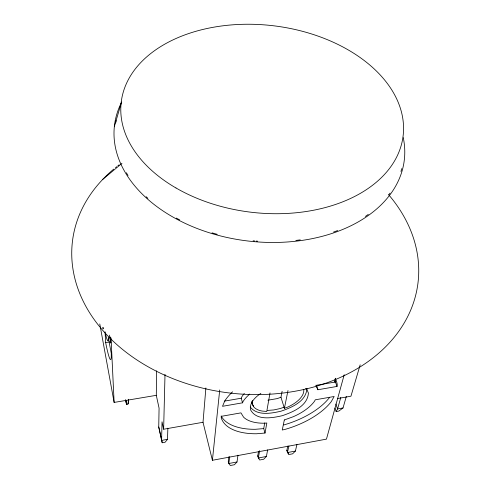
<?xml version="1.0" encoding="UTF-8"?>
<svg xmlns="http://www.w3.org/2000/svg" width="490" height="490" viewBox="0 0 490 490"><rect width="100%" height="100%" fill="white"/><g stroke="black" fill="none" stroke-linecap="round" stroke-linejoin="round"><path stroke-width="0.73" d="M167.862 428.168L167.507 439.346L165.136 442.225L162.214 442.752L158.742 426.968L159.072 408.158L156.298 395.326L156.622 370.85M344.213 374.734L326.456 439.132L212.409 460.282L203.013 422.282L163.636 429.228L165.014 374.348M203.013 422.276L205.892 387.958M306.918 388.527C306.213 401.482 291.642 407.545 281.027 411.19C271.221 413.438 257.287 416.065 250.225 407.019M212.409 460.282L219.71 389.991M228.861 456.833L228.273 461.372L228.824 463.503L230.343 465.5L234.41 464.741L237.001 461.978L237.975 455.173M229.712 456.705L228.824 463.503L237.001 461.978M315.842 385.232L317.888 389.752L337.034 386.432L335.442 381.992L335.668 380.369A60.233 30.092 -17.4 0 0 335.301 378.249M337.034 386.432L337.261 384.815A60.442 29.964 -17.4 0 0 335.27 378.715M267.638 449.9L266.401 456.484L263.7 459.252L259.688 460L258.34 457.991L257.746 455.884L258.512 451.492M259.627 450.684L258.34 457.991L266.401 456.484M265.017 433.044L266.823 423.011L264.447 423.219A40.266 19.949 -17.4 0 1 243.579 417.155L240.951 412.874L221.223 416.341L221.272 417.897A60.442 29.964 -17.4 0 0 256.49 433.76L265.017 433.044L263.724 428.609L264.741 422.852M270.021 392.913L266.75 411.465L262.04 411.049A26.748 13.346 -17.4 0 1 252.387 400.502M303.714 389.44A26.748 13.346 -17.4 0 1 287.122 407.331L284.402 408.299L280.966 397.274L282.124 391.29M284.402 408.299L287.998 390.481M296.934 444.473L295.403 451.063L292.591 453.838L288.635 454.579L286.815 450.463L287.777 446.065M288.904 445.961L287.452 452.546L295.403 451.063M334.431 382.084L335.405 378.402M340.801 397.415L337.573 408.936L336.134 411.557L338.829 411.073L343.018 407.962L346.332 396.435M114.305 126.751L121.073 103.611M360.181 364.811L350.95 396.196L337.451 398.578M232.585 391.822A60.442 29.964 -17.4 0 0 224.818 400.887L222.497 406.302L242.525 402.823L241.233 398.229L241.864 396.753A40.131 20.035 -17.4 0 1 244.332 393.47M242.525 402.823L243.163 401.353A40.266 19.949 -17.4 0 1 249.765 394.04M102.827 179.309L121.979 163.342M260.882 393.354C255.504 397.004 249.471 402.468 250.433 409.615C256.27 420.941 272.183 418.043 282.405 415.655C293.026 411.986 307.653 405.977 308.412 393.011L306.826 389.415L305.662 388.478M280.966 397.274L277.291 398.584L267.938 400.201M284.059 407.19L280.36 408.513L273.763 409.946L267.405 410.436M167.507 439.346L161.602 440.4L162.025 421.78L163.636 429.228M343.018 407.962L337.573 408.936L335.852 404.036M224.224 401.157L241.233 398.229M335.442 381.992L316.356 385.281L317.888 389.752M125.63 399.95L126.628 404.636L127.774 404.44L128.594 402.982L128.496 399.264M99.776 323.945L114.127 402.425L156.298 395.326M105.65 342.553L105.056 331.791L106.232 336.826A37.828 2.37 82.1 0 0 108.333 338.755L108.321 337.665L111.279 353.413L111.267 357.173A56.791 3.565 82.1 0 1 106.054 344.66L105.65 342.553L109.803 341.916M263.724 428.609L255.223 429.307A60.233 30.092 -17.4 0 1 221.155 415.955M257.746 455.884L259.063 458.34M286.815 450.463L288.316 453.538M334.915 408.072L336.134 411.557M158.742 426.968L162.214 442.752M125.685 399.883L126.628 404.636M128.196 400.93L128.594 402.982L126.291 403.374L126.2 400.397M109.301 335.123L110.795 343.037L110.673 341.12A56.791 3.565 82.1 0 0 110.311 336.93M102.906 327.522L103.139 328.9L103.053 327.455M111.04 337.947L114.127 402.425M329.678 397.286A60.233 30.092 -17.4 0 1 283.722 424.977M253.734 406.1A26.723 13.365 -17.4 0 1 251.823 401.604M388.656 194.75A174.017 131.908 6.8 0 1 355.017 369.956A174.017 131.908 6.8 0 1 120.987 348.145A174.017 131.908 6.8 0 1 113.735 169.124M115.499 167.678A174.017 131.908 6.8 0 1 116.687 166.722M117.888 165.785A174.017 131.908 6.8 0 1 119.101 164.854M403.246 137.623A145.947 98.9 6.8 0 1 246.017 240.768A145.947 98.9 6.8 0 1 121.734 101.994M401.739 168.627A145.046 98.288 6.8 0 1 400.949 171.42M390.034 193.103A145.046 98.288 6.8 0 1 388.754 194.818M368.309 214.4A145.046 98.288 6.8 0 1 365.405 216.421M337.665 230.545A145.046 98.288 6.8 0 1 333.598 232.015M300.254 239.873A145.046 98.288 6.8 0 1 295.844 240.425M257.642 241.184A145.046 98.288 6.8 0 1 256.135 241.068M254.622 240.945A145.046 98.288 6.8 0 1 253.116 240.811M217.229 234.33A145.046 98.288 6.8 0 1 212.029 232.842M179.726 219.894A145.046 98.288 6.8 0 1 176.271 218.062M147.876 198.303A145.046 98.288 6.8 0 1 146.106 196.698M128.037 175.426A145.046 98.288 6.8 0 1 126.359 172.725M115.72 122.855A145.046 98.288 6.8 0 1 116.118 120.632M284.322 419.967L282.264 430L285.076 429.381A60.442 29.964 -17.4 0 0 331.222 401.684L334.162 396.496L315.26 399.816L314.513 401.243A40.266 19.949 -17.4 0 1 293.339 416.69L284.322 419.967M175.99 187.976A141.953 93.896 6.8 0 0 402.357 140.63A141.953 93.896 6.8 0 0 208.207 28.255A141.953 93.896 6.8 0 0 175.99 187.976"/></g></svg>
